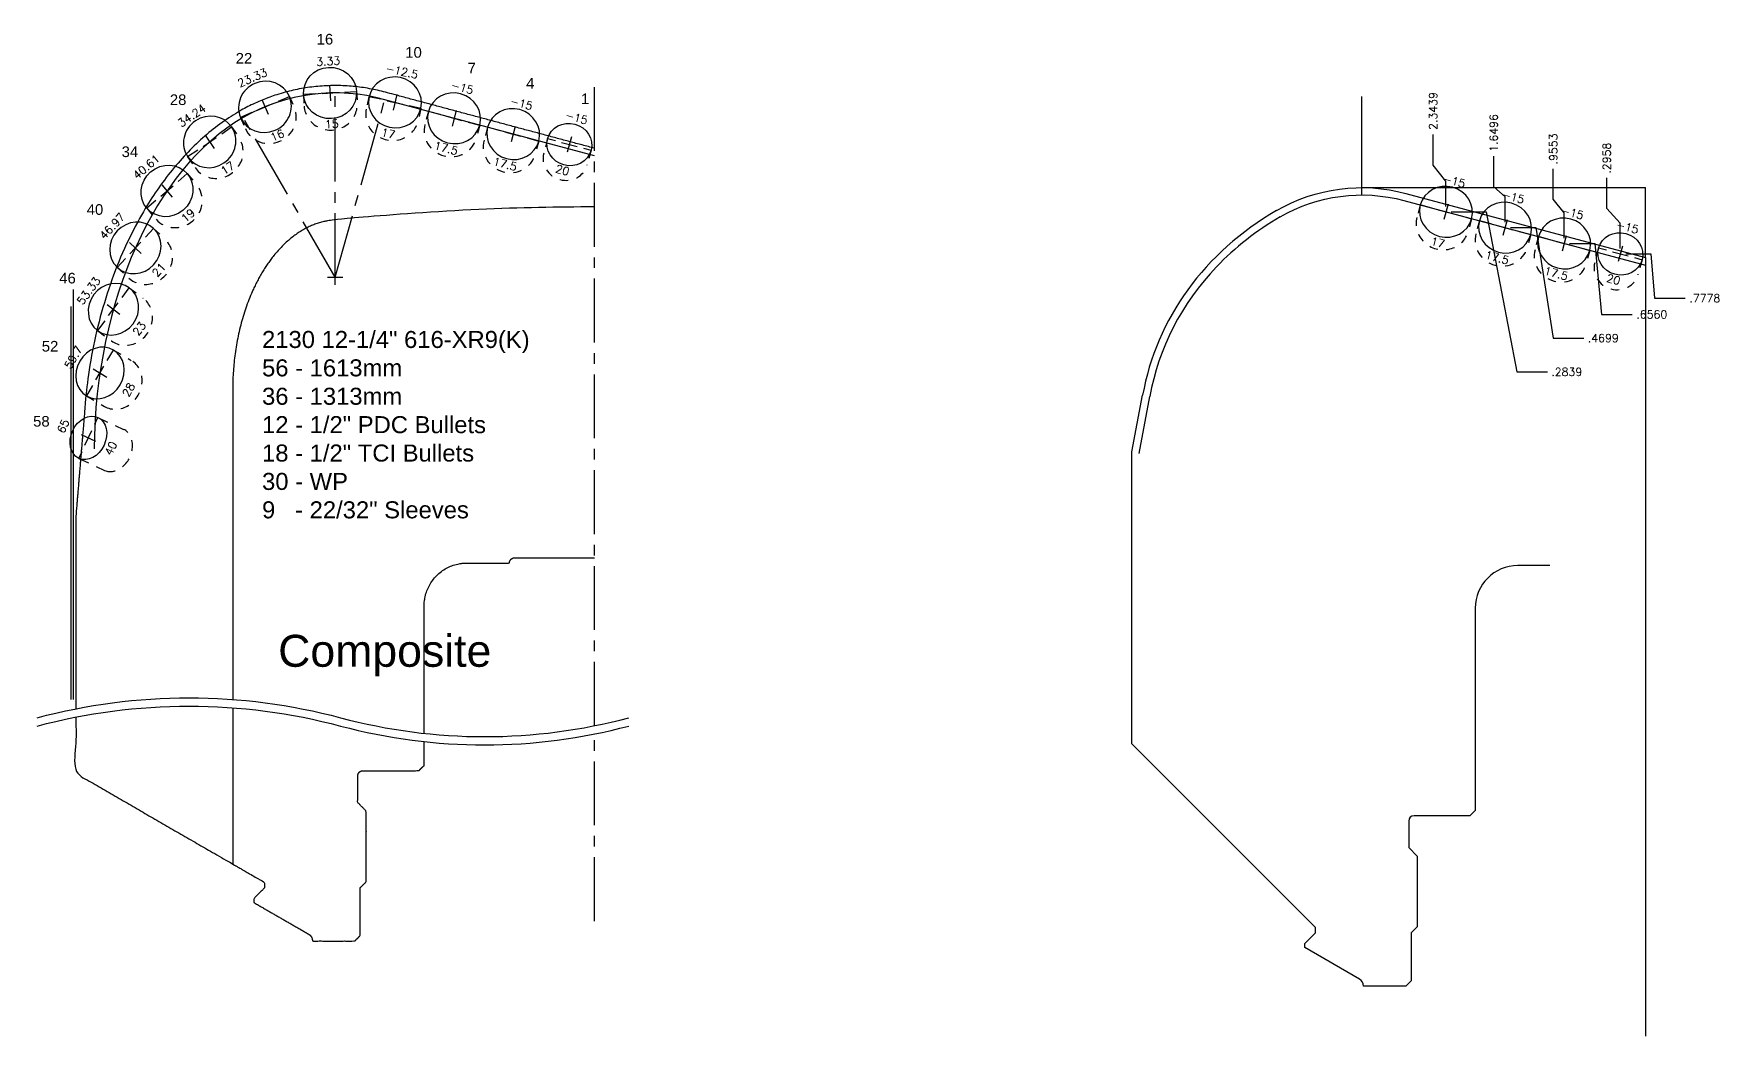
# Model space of a CAD drawing. Header units: inches. Extents: x -34 to 55.4, y 0 to 22.
# Drawn here: x 35.57 to 55.36, y 8.16 to 19.94 of the extents above; entities that cross this region are included whole.
import ezdxf
from ezdxf.enums import TextEntityAlignment as Align

# ---------------------------------------------------------------- set-up
doc = ezdxf.new("R2010")
doc.units = ezdxf.units.IN
doc.header["$MEASUREMENT"] = 0
doc.header["$PDMODE"] = 35
doc.linetypes.add('CENTER2', pattern=[1.125, 0.75, -0.125, 0.125, -0.125])
doc.linetypes.add('HIDDEN2', pattern=[0.1875, 0.125, -0.0625])
doc.layers.get('Defpoints').update_dxf_attribs({"color": 10})
for name, color, linetype in [('Blade1', 30, 'Continuous'), ('CLine', 5, 'CENTER2'), ('Dims', 4, 'Continuous'), ('TEXT', 3, 'Continuous')]:
    doc.layers.add(name, color=color, linetype=linetype)
doc.styles.add('RomanS', font='romans')
doc.styles.get("Standard").update_dxf_attribs({"font": 'arial.ttf'})
doc.dimstyles.new('Copy of Standard', dxfattribs={"dimtxt": 0.094, "dimasz": 0.18, "dimexe": 0.0625, "dimexo": 0.0625, "dimgap": 0.045, "dimtad": 0, "dimtih": 1, "dimtoh": 1, "dimdec": 4, "dimzin": 4, "dimdsep": 46, "dimtxsty": 'RomanS', "dimcen": 0.09, "dimadec": 3, "dimazin": 1, "dimtfac": 1, "dimtdec": 4, "dimtofl": 0, "dimtmove": 0, "dimatfit": 1, "dimfxl": 1, "dimtolj": 1, "dimtzin": 0, "dimarcsym": 0})

# ---------------------------------------------------------------- blocks, each defined once
blk = doc.blocks.new('CMark')
at = {"layer": 'CLine'}
for p, q in [((-0.094, 0), (0.094, 0)), ((0, 0.094), (0, -0.094))]:
    blk.add_line(p, q, dxfattribs=at)
blk = doc.blocks.new('1313@20')
for p, q in [((-0.17, 0), (-0.265, 0)), ((0.171, 0), (0.264, 0))]:
    blk.add_line(p, q)
at = {"color": 8, "linetype": 'HIDDEN2', "ltscale": 0.5}
blk.add_line((-0.265, 0), (-0.265, -0.178), dxfattribs=at)
at = {"color": 8, "linetype": 'HIDDEN2', "ltscale": 0.5, "flags": 128}
blk.add_lwpolyline([(0.264, 0), (0.264, -0.178)], dxfattribs=at)
blk.add_ellipse((0, 0), major_axis=(0.264, 0), ratio=0.939693)
at = {"color": 8, "linetype": 'HIDDEN2', "ltscale": 0.5}
blk.add_ellipse((0, -0.178), major_axis=(0.264, 0), ratio=0.939693, start_param=3.141593, end_param=6.283185, dxfattribs=at)
blk.add_blockref('CMark', (0, 0))
at = {"style": 'RomanS'}
blk.add_text('20', height=0.094, dxfattribs=at).set_placement((0, -0.311), align=Align.MIDDLE_CENTER)
blk.add_attdef('ANG', text='', height=0.094, dxfattribs=at).set_placement((0, 0.251), align=Align.BOTTOM_CENTER)
blk = doc.blocks.new('1613@15')
for p, q in [((-0.17, 0), (-0.312, 0)), ((0.171, 0), (0.312, 0))]:
    blk.add_line(p, q)
at = {"color": 8, "linetype": 'HIDDEN2', "ltscale": 0.5}
blk.add_line((-0.312, 0), (-0.312, -0.135), dxfattribs=at)
at = {"color": 8, "linetype": 'HIDDEN2', "ltscale": 0.5, "flags": 128}
blk.add_lwpolyline([(0.312, 0), (0.312, -0.135)], dxfattribs=at)
blk.add_ellipse((0, 0), major_axis=(-0.312, 0), ratio=0.965926, start_param=-3.141592653589793, end_param=3.141592653589793)
at = {"color": 8, "linetype": 'HIDDEN2', "ltscale": 0.5}
blk.add_ellipse((0, -0.135), major_axis=(-0.312, 0), ratio=0.965926, start_param=0, end_param=3.141593, dxfattribs=at)
blk.add_blockref('CMark', (0, 0))
at = {"style": 'RomanS'}
blk.add_text('15', height=0.094, dxfattribs=at).set_placement((0, -0.364), align=Align.MIDDLE_CENTER)
blk.add_attdef('ANG', text='', height=0.094, dxfattribs=at).set_placement((0, 0.298), align=Align.BOTTOM_CENTER)
blk = doc.blocks.new('1313@40')
for p, q in [((-0.265, 0), (-0.177, 0)), ((0.177, 0), (0.264, 0))]:
    blk.add_line(p, q)
at = {"color": 8, "linetype": 'HIDDEN2'}
for p, q in [((-0.265, 0), (-0.265, -0.334)), ((0.264, 0), (0.264, -0.334))]:
    blk.add_line(p, q, dxfattribs=at)
blk.add_ellipse((0, 0), major_axis=(0.265, 0), ratio=0.765974)
blk.add_ellipse((0, -0.334), major_axis=(-0.265, 0), ratio=0.765974, start_param=0, end_param=3.141593, dxfattribs=at)
blk.add_blockref('CMark', (0, 0))
at = {"style": 'RomanS'}
blk.add_text('40', height=0.094, dxfattribs=at).set_placement((0, -0.292), align=Align.MIDDLE_CENTER)
blk.add_attdef('ANG', text='', height=0.094, dxfattribs=at).set_placement((0, 0.251), align=Align.BOTTOM_CENTER)
blk = doc.blocks.new('1613@28')
for p, q in [((-0.17, 0), (-0.313, 0)), ((0.171, 0), (0.312, 0))]:
    blk.add_line(p, q)
at = {"color": 8, "linetype": 'HIDDEN2', "ltscale": 0.5}
blk.add_line((-0.313, 0), (-0.313, -0.244), dxfattribs=at)
at = {"color": 8, "linetype": 'HIDDEN2', "ltscale": 0.5, "flags": 128}
blk.add_lwpolyline([(0.312, 0), (0.312, -0.244)], dxfattribs=at)
blk.add_ellipse((0, 0), major_axis=(-0.312, 0), ratio=0.882944, start_param=3.141593, end_param=9.424778)
at = {"color": 8, "linetype": 'HIDDEN2', "ltscale": 0.5}
blk.add_ellipse((0, -0.244), major_axis=(-0.312, 0), ratio=0.882944, start_param=0, end_param=3.141593, dxfattribs=at)
blk.add_blockref('CMark', (0, 0))
at = {"style": 'RomanS'}
blk.add_text('28', height=0.094, dxfattribs=at).set_placement((0, -0.389), align=Align.MIDDLE_CENTER)
blk.add_attdef('ANG', text='', height=0.094, dxfattribs=at).set_placement((0, 0.287), align=Align.BOTTOM_CENTER)
blk = doc.blocks.new('1613@23')
for p, q in [((-0.17, 0), (-0.313, 0)), ((0.171, 0), (0.312, 0))]:
    blk.add_line(p, q)
at = {"color": 8, "linetype": 'HIDDEN2', "ltscale": 0.5}
blk.add_line((-0.313, 0), (-0.313, -0.203), dxfattribs=at)
at = {"color": 8, "linetype": 'HIDDEN2', "ltscale": 0.5, "flags": 128}
blk.add_lwpolyline([(0.312, 0), (0.312, -0.203)], dxfattribs=at)
blk.add_ellipse((0, 0), major_axis=(-0.312, 0), ratio=0.920512, start_param=3.141593, end_param=9.424778)
at = {"color": 8, "linetype": 'HIDDEN2', "ltscale": 0.5}
blk.add_ellipse((0, -0.203), major_axis=(-0.312, 0), ratio=0.920512, start_param=0, end_param=3.141593, dxfattribs=at)
blk.add_blockref('CMark', (0, 0))
at = {"style": 'RomanS'}
blk.add_text('23', height=0.094, dxfattribs=at).set_placement((-0.001, -0.379), align=Align.MIDDLE_CENTER)
blk.add_attdef('ANG', text='', height=0.094, dxfattribs=at).set_placement((0, 0.287), align=Align.BOTTOM_CENTER)
blk = doc.blocks.new('1613@21')
for p, q in [((-0.17, 0), (-0.313, 0)), ((0.171, 0), (0.312, 0))]:
    blk.add_line(p, q)
at = {"color": 8, "linetype": 'HIDDEN2', "ltscale": 0.5}
blk.add_line((-0.313, 0), (-0.313, -0.186), dxfattribs=at)
at = {"color": 8, "linetype": 'HIDDEN2', "ltscale": 0.5, "flags": 128}
blk.add_lwpolyline([(0.312, 0), (0.312, -0.186)], dxfattribs=at)
blk.add_ellipse((0, 0), major_axis=(-0.312, 0), ratio=0.933568, start_param=3.141593, end_param=9.424778)
at = {"color": 8, "linetype": 'HIDDEN2', "ltscale": 0.5}
blk.add_ellipse((0, -0.186), major_axis=(-0.312, 0), ratio=0.933568, start_param=0, end_param=3.141593, dxfattribs=at)
blk.add_blockref('CMark', (0, 0))
at = {"style": 'RomanS'}
blk.add_text('21', height=0.094, dxfattribs=at).set_placement((0, -0.377), align=Align.MIDDLE_CENTER)
blk.add_attdef('ANG', text='', height=0.094, dxfattribs=at).set_placement((0, 0.298), align=Align.BOTTOM_CENTER)
blk = doc.blocks.new('1613@19')
for p, q in [((-0.17, 0), (-0.313, 0)), ((0.171, 0), (0.312, 0))]:
    blk.add_line(p, q)
at = {"color": 8, "linetype": 'HIDDEN2', "ltscale": 0.5}
blk.add_line((-0.313, 0), (-0.313, -0.169), dxfattribs=at)
at = {"color": 8, "linetype": 'HIDDEN2', "ltscale": 0.5, "flags": 128}
blk.add_lwpolyline([(0.312, 0), (0.312, -0.169)], dxfattribs=at)
at = {"extrusion": (0, 0, -1)}
blk.add_ellipse((0, 0), major_axis=(-0.312, 0), ratio=0.945519, start_param=3.141593, end_param=9.424778, dxfattribs=at)
at = {"color": 8, "linetype": 'HIDDEN2', "ltscale": 0.5}
blk.add_ellipse((0, -0.169), major_axis=(0.312, 0), ratio=0.945519, start_param=3.141593, end_param=6.283185, dxfattribs=at)
blk.add_blockref('CMark', (0, 0))
at = {"style": 'RomanS'}
blk.add_text('19', height=0.094, dxfattribs=at).set_placement((0, -0.379), align=Align.MIDDLE_CENTER)
blk.add_attdef('ANG', text='', height=0.094, dxfattribs=at).set_placement((0, 0.298), align=Align.BOTTOM_CENTER)
blk = doc.blocks.new('1613@17')
for p, q in [((-0.17, 0), (-0.313, 0)), ((0.171, 0), (0.312, 0))]:
    blk.add_line(p, q)
at = {"color": 8, "linetype": 'HIDDEN2', "ltscale": 0.5}
blk.add_line((-0.313, 0), (-0.313, -0.152), dxfattribs=at)
at = {"color": 8, "linetype": 'HIDDEN2', "ltscale": 0.5, "flags": 128}
blk.add_lwpolyline([(0.312, 0), (0.312, -0.152)], dxfattribs=at)
blk.add_ellipse((0, 0), major_axis=(-0.312, 0), ratio=0.95632, start_param=3.141593, end_param=9.424778)
at = {"color": 8, "linetype": 'HIDDEN2', "ltscale": 0.5}
blk.add_ellipse((0, -0.152), major_axis=(-0.312, 0), ratio=0.95632, start_param=0, end_param=3.141593, dxfattribs=at)
blk.add_blockref('CMark', (0, 0))
at = {"style": 'RomanS'}
blk.add_text('17', height=0.094, dxfattribs=at).set_placement((0.001, -0.373), align=Align.MIDDLE_CENTER)
blk.add_attdef('ANG', text='', height=0.094, dxfattribs=at).set_placement((0, 0.298), align=Align.BOTTOM_CENTER)
blk = doc.blocks.new('1613@16')
for p, q in [((-0.17, 0), (-0.312, 0)), ((0.171, 0), (0.312, 0))]:
    blk.add_line(p, q)
at = {"color": 8, "linetype": 'HIDDEN2', "ltscale": 0.5}
blk.add_line((-0.312, 0), (-0.312, -0.143), dxfattribs=at)
at = {"color": 8, "linetype": 'HIDDEN2', "ltscale": 0.5, "flags": 128}
blk.add_lwpolyline([(0.312, 0), (0.312, -0.143)], dxfattribs=at)
at = {"extrusion": (0, 0, -1)}
blk.add_ellipse((0, 0), major_axis=(-0.312, 0), ratio=0.961248, start_param=-3.141592653589793, end_param=3.141592653589793, dxfattribs=at)
at = {"color": 8, "linetype": 'HIDDEN2', "ltscale": 0.5}
blk.add_ellipse((0, -0.143), major_axis=(0.312, 0), ratio=0.953717, start_param=3.141593, end_param=6.283185, dxfattribs=at)
blk.add_blockref('CMark', (0, 0))
at = {"style": 'RomanS'}
blk.add_text('16', height=0.094, dxfattribs=at).set_placement((0, -0.364), align=Align.MIDDLE_CENTER)
blk.add_attdef('ANG', text='', height=0.094, dxfattribs=at).set_placement((0, 0.298), align=Align.BOTTOM_CENTER)
blk = doc.blocks.new('1613@17.5')
for p, q in [((-0.17, 0), (-0.312, 0)), ((0.171, 0), (0.312, 0))]:
    blk.add_line(p, q)
at = {"color": 8, "linetype": 'HIDDEN2', "ltscale": 0.5}
blk.add_line((-0.312, 0), (-0.312, -0.159), dxfattribs=at)
at = {"color": 8, "linetype": 'HIDDEN2', "ltscale": 0.5, "flags": 128}
blk.add_lwpolyline([(0.312, 0), (0.312, -0.159)], dxfattribs=at)
at = {"extrusion": (0, 0, -1)}
blk.add_ellipse((0, 0), major_axis=(-0.312, 0), ratio=0.953717, start_param=-3.141592653589793, end_param=3.141592653589793, dxfattribs=at)
at = {"color": 8, "linetype": 'HIDDEN2', "ltscale": 0.5}
blk.add_ellipse((0, -0.159), major_axis=(0.312, 0), ratio=0.953717, start_param=3.141593, end_param=6.283185, dxfattribs=at)
blk.add_blockref('CMark', (0, 0))
at = {"style": 'RomanS'}
blk.add_text('17.5', height=0.094, dxfattribs=at).set_placement((0, -0.364), align=Align.MIDDLE_CENTER)
blk.add_attdef('ANG', text='', height=0.094, dxfattribs=at).set_placement((0, 0.298), align=Align.BOTTOM_CENTER)
blk = doc.blocks.new('*D321')
at = {"layer": 'Defpoints', "color": 0, "transparency": 16777216}
for p in [(54.041, 18.243), (54.497, 18.128), (54.201, 17.351)]:
    blk.add_point(p, dxfattribs=at)
at = {"layer": 'Dims', "color": 0, "lineweight": -2, "transparency": 16777216}
for p, q in [((54.041, 17.883), (54.041, 18.243)), ((54.201, 17.711), (54.041, 17.883)), ((54.201, 17.413), (54.201, 17.711))]:
    blk.add_line(p, q, dxfattribs=at)
at = {"layer": 'Dims', "color": 0, "transparency": 16777216, "insert": (54.041, 18.474), "char_height": 0.094, "attachment_point": 5, "rotation": 90, "style": 'RomanS'}
blk.add_mtext('\\A1;.2958', dxfattribs=at)
blk = doc.blocks.new('*D322')
at = {"layer": 'Defpoints', "color": 0, "transparency": 16777216}
for p in [(53.414, 18.351), (54.497, 18.128), (53.542, 17.472)]:
    blk.add_point(p, dxfattribs=at)
at = {"layer": 'Dims', "color": 0, "lineweight": -2, "transparency": 16777216}
for p, q in [((53.414, 17.991), (53.414, 18.351)), ((53.542, 17.832), (53.414, 17.991)), ((53.542, 17.535), (53.542, 17.832))]:
    blk.add_line(p, q, dxfattribs=at)
at = {"layer": 'Dims', "color": 0, "transparency": 16777216, "insert": (53.414, 18.582), "char_height": 0.094, "attachment_point": 5, "rotation": 90, "style": 'RomanS'}
blk.add_mtext('\\A1;.9553', dxfattribs=at)
blk = doc.blocks.new('*D323')
at = {"layer": 'Defpoints', "color": 0, "transparency": 16777216}
for p in [(52.714, 18.499), (54.497, 18.128), (52.847, 17.659)]:
    blk.add_point(p, dxfattribs=at)
at = {"layer": 'Dims', "color": 0, "lineweight": -2, "transparency": 16777216}
for p, q in [((52.714, 18.139), (52.714, 18.499)), ((52.847, 18.019), (52.714, 18.139)), ((52.847, 17.721), (52.847, 18.019))]:
    blk.add_line(p, q, dxfattribs=at)
at = {"layer": 'Dims', "color": 0, "transparency": 16777216, "insert": (52.714, 18.77), "char_height": 0.094, "attachment_point": 5, "rotation": 90, "style": 'RomanS'}
blk.add_mtext('\\A1;1.6496', dxfattribs=at)
blk = doc.blocks.new('*D324')
at = {"layer": 'Defpoints', "color": 0, "transparency": 16777216}
for p in [(52.002, 18.753), (54.497, 18.128), (52.153, 17.845)]:
    blk.add_point(p, dxfattribs=at)
at = {"layer": 'Dims', "color": 0, "lineweight": -2, "transparency": 16777216}
for p, q in [((52.002, 18.393), (52.002, 18.753)), ((52.153, 18.205), (52.002, 18.393)), ((52.153, 17.907), (52.153, 18.205))]:
    blk.add_line(p, q, dxfattribs=at)
at = {"layer": 'Dims', "color": 0, "transparency": 16777216, "insert": (52.002, 19.028), "char_height": 0.094, "attachment_point": 5, "rotation": 90, "style": 'RomanS'}
blk.add_mtext('\\A1;2.3439', dxfattribs=at)
blk = doc.blocks.new('*D325')
at = {"layer": 'Defpoints', "color": 0, "transparency": 16777216}
for p in [(54.497, 18.128), (54.201, 17.351), (54.964, 16.831)]:
    blk.add_point(p, dxfattribs=at)
at = {"layer": 'Dims', "color": 0, "lineweight": -2, "transparency": 16777216}
for p, q in [((54.264, 17.351), (54.561, 17.351)), ((54.561, 17.351), (54.604, 16.831)), ((54.604, 16.831), (54.964, 16.831))]:
    blk.add_line(p, q, dxfattribs=at)
at = {"layer": 'Dims', "color": 0, "transparency": 16777216, "insert": (55.194, 16.831), "char_height": 0.094, "attachment_point": 5, "style": 'RomanS'}
blk.add_mtext('\\A1;.7778', dxfattribs=at)
blk = doc.blocks.new('*D326')
at = {"layer": 'Defpoints', "color": 0, "transparency": 16777216}
for p in [(54.497, 18.128), (53.542, 17.472), (54.341, 16.639)]:
    blk.add_point(p, dxfattribs=at)
at = {"layer": 'Dims', "color": 0, "lineweight": -2, "transparency": 16777216}
for p, q in [((53.604, 17.472), (53.902, 17.472)), ((53.902, 17.472), (53.981, 16.639)), ((53.981, 16.639), (54.341, 16.639))]:
    blk.add_line(p, q, dxfattribs=at)
at = {"layer": 'Dims', "color": 0, "transparency": 16777216, "insert": (54.571, 16.639), "char_height": 0.094, "attachment_point": 5, "style": 'RomanS'}
blk.add_mtext('\\A1;.6560', dxfattribs=at)
blk = doc.blocks.new('*D327')
at = {"layer": 'Defpoints', "color": 0, "transparency": 16777216}
for p in [(54.497, 18.128), (52.847, 17.659), (53.773, 16.362)]:
    blk.add_point(p, dxfattribs=at)
at = {"layer": 'Dims', "color": 0, "lineweight": -2, "transparency": 16777216}
for p, q in [((52.91, 17.659), (53.207, 17.659)), ((53.207, 17.659), (53.413, 16.362)), ((53.413, 16.362), (53.773, 16.362))]:
    blk.add_line(p, q, dxfattribs=at)
at = {"layer": 'Dims', "color": 0, "transparency": 16777216, "insert": (54.001, 16.362), "char_height": 0.094, "attachment_point": 5, "style": 'RomanS'}
blk.add_mtext('\\A1;.4699', dxfattribs=at)
blk = doc.blocks.new('*D328')
at = {"layer": 'Defpoints', "color": 0, "transparency": 16777216}
for p in [(54.497, 18.128), (52.153, 17.845), (53.344, 15.964)]:
    blk.add_point(p, dxfattribs=at)
at = {"layer": 'Dims', "color": 0, "lineweight": -2, "transparency": 16777216}
for p, q in [((52.216, 17.845), (52.624, 17.845)), ((52.624, 17.845), (52.984, 15.964)), ((52.984, 15.964), (53.344, 15.964))]:
    blk.add_line(p, q, dxfattribs=at)
at = {"layer": 'Dims', "color": 0, "transparency": 16777216, "insert": (53.572, 15.964), "char_height": 0.094, "attachment_point": 5, "style": 'RomanS'}
blk.add_mtext('\\A1;.2839', dxfattribs=at)

msp = doc.modelspace()

# ---------------------------------------------------------------- linework, layer by layer
at = {"color": 1}
for p, q in [((42.15334, 18.50056), (39.69042, 19.16049)), ((36.02834, 16.93138), (36.02834, 12.11695)), ((36.00334, 16.73147), (36.00334, 12.11695))]:
    msp.add_line(p, q, dxfattribs=at)
at = {"color": 7, "linetype": 'Continuous'}
for p, q in [((54.49697, 17.30595), (54.49697, 8.16327)), ((48.46572, 15.02427), (48.59072, 15.69094)), ((48.55064, 15.00835), (48.67564, 15.67502)), ((48.46572, 11.59719), (48.46572, 15.02427)), ((53.37197, 13.69094), (52.99697, 13.69094)), ((52.49697, 13.19094), (52.49697, 10.81594)), ((50.61281, 9.45009), (48.46572, 11.59719)), ((51.71572, 10.69094), (51.71572, 10.37844)), ((52.43447, 10.75344), (51.77822, 10.75344)), ((52.49697, 10.81594), (52.43447, 10.75344)), ((51.71572, 10.37844), (51.81462, 10.27954)), ((51.81462, 10.27954), (51.81462, 9.44859)), ((50.49697, 9.25344), (50.61281, 9.36929)), ((50.62197, 9.39139), (50.62197, 9.428)), ((51.81462, 9.44859), (51.74447, 9.37844)), ((51.74447, 9.37844), (51.74447, 8.81594)), ((50.49697, 9.2045), (50.49697, 9.25344)), ((51.13759, 8.83463), (50.49697, 9.2045)), ((51.68197, 8.75344), (51.18447, 8.75344)), ((51.74447, 8.81594), (51.68197, 8.75344))]:
    msp.add_line(p, q, dxfattribs=at)
for points in [[(50.16409, 17.86049, -0.19891237), (51.68173, 18.06029), (54.49697, 17.30595)], [(50.20729, 17.78567, -0.19891237), (51.65936, 17.97684), (54.49697, 17.2165)]]:
    msp.add_lwpolyline(points, format="xyb", dxfattribs=at)
for points in [[(35.60837, 11.90401, -0.1312544), (39.16954, 11.90401, 0.1312544), (42.55649, 11.90401)], [(35.60837, 11.80651, -0.1312544), (39.16954, 11.80651, 0.1312544), (42.55649, 11.80651)]]:
    msp.add_lwpolyline(points, format="xyb")
at = {"color": 1}
msp.add_arc((39.10805, 17.07666), 2.16369, 74.385854, 120.000661, dxfattribs=at)
at = {"color": 7, "linetype": 'Continuous'}
for centre, radius, start, end in [((52.99697, 13.19094), 0.5, 90, 180), ((51.77822, 10.69094), 0.0625, 90, 180), ((50.59072, 9.428), 0.03125, 0, 45), ((50.59072, 9.39139), 0.03125, 315, 0), ((51.09072, 8.75344), 0.09375, 0, 60)]:
    msp.add_arc(centre, radius, start, end, dxfattribs=at)
at = {"color": 1}
msp.add_ellipse((38.93734, 15.00056), major_axis=(0, 4.20382), ratio=0.63323358, start_param=0.34934467, end_param=1.55616141, dxfattribs=at)
at = {"color": 7, "linetype": 'Continuous'}
msp.add_ellipse((52.04681, 15.19094), major_axis=(-3.5, 0), ratio=0.90478468, start_param=5.28035874, end_param=6.12463105, dxfattribs=at)
msp.add_open_spline([(50.20729, 17.78567), (49.92802, 17.62444), (49.67518, 17.42636), (49.04871, 16.76934), (48.77467, 16.23536), (48.6758, 15.67591)], degree=3, knots=[5.280358736, 5.280358736, 5.280358736, 5.280358736, 5.571355556, 5.571355556, 6.124631052, 6.124631052, 6.124631052, 6.124631052], dxfattribs=at)
msp.add_rational_spline([(36.05959, 11.91094), (36.05959, 11.58074), (36.05959, 11.25055), (36.98146, 10.7183), (37.90334, 10.18606), (38.08302, 10.08231), (38.26271, 9.97857), (38.27834, 9.96955), (38.27834, 9.95151), (38.27834, 9.93575), (38.27834, 9.91999), (38.27834, 9.90705), (38.26918, 9.8979), (38.21126, 9.83997), (38.15334, 9.78205), (38.15334, 9.75758), (38.15334, 9.7331), (38.47365, 9.54817), (38.79396, 9.36324), (38.84084, 9.33618), (38.84084, 9.28205), (39.08959, 9.28205), (39.33834, 9.28205), (39.36959, 9.3133), (39.40084, 9.34455), (39.40084, 9.6258), (39.40084, 9.90705), (39.43591, 9.94212), (39.47099, 9.9772), (39.47099, 10.39267), (39.47099, 10.80815), (39.42154, 10.8576), (39.37209, 10.90705), (39.37209, 11.0633), (39.37209, 11.21955), (39.37209, 11.28205), (39.43459, 11.28205), (39.76271, 11.28205), (40.09084, 11.28205), (40.12209, 11.3133), (40.15334, 11.34455), (40.15334, 11.48363), (40.15334, 11.62272)], [1, 1, 1, 1, 1, 1, 1, 0.866025403784, 1, 1, 1, 0.923879532511, 1, 1, 1, 1, 1, 1, 1, 0.866025403784, 1, 1, 1, 1, 1, 1, 1, 1, 1, 1, 1, 1, 1, 1, 1, 0.707106781187, 1, 1, 1, 1, 1, 1, 1], degree=2, knots=[4.59383811, 4.59383811, 4.59383811, 4.8139707, 4.8139707, 5.8139707, 5.8139707, 6.8139707, 6.8139707, 7.86116825, 7.86116825, 8.86116825, 8.86116825, 9.64656642, 9.64656642, 10.64656642, 10.64656642, 11.64656642, 11.64656642, 12.64656642, 12.64656642, 13.69376397, 13.69376397, 14.69376397, 14.69376397, 15.69376397, 15.69376397, 16.69376397, 16.69376397, 17.69376397, 17.69376397, 18.69376397, 18.69376397, 19.69376397, 19.69376397, 20.69376397, 20.69376397, 22.26456029, 22.26456029, 23.26456029, 23.26456029, 24.26456029, 24.26456029, 24.41291801, 24.41291801, 24.41291801], dxfattribs=at)
msp.add_open_spline([(37.90334, 12.02102), (37.90334, 11.10354), (37.90334, 10.18606)], degree=2, dxfattribs=at)
at = {"layer": 'CLine'}
for p, q in [((39.10805, 17.07666), (39.10805, 19.24034)), ((42.15334, 11.80984), (42.15334, 19.32666)), ((39.10805, 17.07666), (39.69042, 19.16049)), ((39.10805, 17.07666), (38.02618, 18.95045)), ((39.01805, 17.07666), (39.19805, 17.07666)), ((39.10805, 16.98666), (39.10805, 17.16666)), ((42.15334, 9.5153), (42.15334, 11.71234))]:
    msp.add_line(p, q, dxfattribs=at)
at = {"layer": 'Dims'}
for p, q in [((51.16409, 18.04204), (51.16409, 19.19677)), ((51.16409, 18.12844), (54.49697, 18.12844)), ((54.49697, 17.30595), (54.49697, 18.12844))]:
    msp.add_line(p, q, dxfattribs=at)

# ---------------------------------------------------------------- block references
at = {"layer": 'Blade1'}
for name, p, rotation, values in [('1613@15', (39.04655, 19.23947), 3.33, {'ANG': '3.33'}), ('1613@16', (38.28246, 19.07664), 23.33, {'ANG': '23.33'}), ('1613@17', (39.80948, 19.12859), 347.5, {'ANG': '-12.5'}), ('1613@17.5', (40.50374, 18.94256), 345, {'ANG': '-15'}), ('1613@17', (37.63315, 18.66529), 34.24, {'ANG': '34.24'}), ('1613@17.5', (41.198, 18.75654), 345, {'ANG': '-15'}), ('1313@20', (41.85759, 18.63467), 345, {'ANG': '-15'}), ('1613@19', (37.1316, 18.08931), 40.61, {'ANG': '40.61'}), ('1613@17', (52.15311, 17.84454), 345, {'ANG': '-15'}), ('1613@17.5', (52.84737, 17.65851), 345, {'ANG': '-15'}), ('1613@21', (36.76072, 17.42069), 46.97, {'ANG': '46.97'}), ('1613@17.5', (53.54163, 17.47249), 345, {'ANG': '-15'}), ('1313@20', (54.20122, 17.35062), 345, {'ANG': '-15'}), ('1613@23', (36.50271, 16.70055), 53.33, {'ANG': '53.33'}), ('1613@28', (36.34441, 15.95198), 59.7, {'ANG': '59.7'}), ('1313@40', (36.20836, 15.18966), 65, {'ANG': '65'})]:
    msp.add_blockref(name, p, dxfattribs=dict(at, rotation=rotation)).add_auto_attribs(values)

# ---------------------------------------------------------------- texts
for s, p in [('16', (38.88979, 19.80873)), ('22', (37.93868, 19.58432)), ('10', (39.93034, 19.65408)), ('7', (40.66257, 19.47039)), ('4', (41.34985, 19.29067)), ('28', (37.16543, 19.09807)), ('1', (41.9945, 19.10872)), ('34', (36.59874, 18.48693)), ('40', (36.18868, 17.80903)), ('46', (35.86667, 17.00328)), ('52', (35.66129, 16.20346)), ('58', (35.55937, 15.32164))]:
    msp.add_text(s, height=0.125, dxfattribs=at).set_placement(p)
at = {"layer": 'TEXT', "insert": (38.24822, 16.44539), "char_height": 0.2, "attachment_point": 1}
msp.add_mtext_dynamic_manual_height_columns('2130 12-1/4" 616-XR9(K)\\P56 - 1613mm\\P36 - 1313mm\\P12 - 1/2" PDC Bullets\\P18 - 1/2" TCI Bullets\\P30 - WP\\P9   - 22/32" Sleeves', width=3.7717987, gutter_width=1, heights=[0], dxfattribs=at)

# ---------------------------------------------------------------- dimensions: what is measured, and where the dimension line sits
at = {"layer": 'Dims'}
for feature_location, offset, dtype, origin, picture, middle in [((52.15311, 17.84454), (-0.15114, 0.90813), 1, (54.49697, 18.12844), '*D324', (52.00198, 19.02819)), ((52.84737, 17.65851), (-0.13356, 0.84038), 1, (54.49697, 18.12844), '*D323', (52.71381, 18.76994)), ((53.54163, 17.47249), (-0.12738, 0.87844), 1, (54.49697, 18.12844), '*D322', (53.41425, 18.58169)), ((54.2012155337, 17.3506220227), (-0.1605643184, 0.892172219), 1, (54.4969655337, 18.1284416416), '*D321', (54.0406512153, 18.4735561465)), ((52.15311, 17.84454), (1.19052, -1.88026), 0, (54.49697, 18.12844), '*D328', (53.57215, 15.96428)), ((52.84737, 17.65851), (0.92533, -1.29696), 0, (54.49697, 18.12844), '*D327', (54.00122, 16.36156)), ((53.541629, 17.472486), (0.798951, -0.833467), 0, (54.496966, 18.128442), '*D326', (54.571342, 16.639019)), ((54.20122, 17.35062), (0.76232, -0.51988), 0, (54.49697, 18.12844), '*D325', (55.19429, 16.83074))]:
    dim = msp.add_ordinate_dim(feature_location=feature_location, offset=offset, dtype=dtype, origin=origin, dimstyle='Copy of Standard', dxfattribs=at)
    dim.commit()
    dim.dimension.update_dxf_attribs({"geometry": picture, "text_midpoint": middle})

# ---------------------------------------------------------------- next in the draw order: texts
at = {"layer": 'TEXT', "insert": (38.4376, 12.87709), "char_height": 0.375, "attachment_point": 1, "bg_fill": 3, "box_fill_scale": 1.5, "bg_fill_color": 256, "bg_fill_transparency": 0}
msp.add_mtext_dynamic_manual_height_columns('Composite', width=3.4893174, gutter_width=1, heights=[0], dxfattribs=at)

# ---------------------------------------------------------------- next in the draw order: linework, layer by layer
at = {"color": 7, "linetype": 'Continuous'}
for points, weights, knots in [([(42.15334, 18.59004), (40.92186, 18.92002), (39.69039, 19.24999), (38.79016, 19.4912), (37.98304, 19.02521), (36.46709, 18.14998), (36.18459, 15.75055), (36.12209, 15.00055), (36.05959, 14.25055), (36.05959, 13.1295), (36.05959, 12.00845)], [1, 1, 1, 0.923879532511, 1, 0.870644037793, 1, 1, 1, 1, 1], [0, 0, 0, 1, 1, 1.78539816, 1.78539816, 2.8139707, 2.8139707, 3.8139707, 3.8139707, 4.56133678, 4.56133678, 4.56133678]), ([(42.15334, 17.90254), (40.60978, 17.90254), (39.07412, 17.74653), (37.90334, 17.62758), (37.90334, 15.75055), (37.90334, 13.93453), (37.90334, 12.11852)], [1, 0.998718816066, 1, 0.729167696986, 1, 1, 1], [0, 0, 0, 0.10125049, 0.10125049, 1.60863326, 1.60863326, 2.26134781, 2.26134781, 2.26134781]), ([(40.15334, 11.72022), (40.15334, 12.46989), (40.15334, 13.21955), (40.15334, 13.71955), (40.65334, 13.71955), (40.90334, 13.71955), (41.15334, 13.71955), (41.15334, 13.74544), (41.17164, 13.76374), (41.18995, 13.78205), (41.21584, 13.78205), (41.68459, 13.78205), (42.15334, 13.78205)], [1, 1, 1, 0.707106781187, 1, 1, 1, 0.923879532511, 1, 0.923879532511, 1, 1, 1], [24.46492013, 24.46492013, 24.46492013, 25.26456029, 25.26456029, 26.83535662, 26.83535662, 27.83535662, 27.83535662, 28.62075478, 28.62075478, 29.40615295, 29.40615295, 30.40615295, 30.40615295, 30.40615295])]:
    msp.add_rational_spline(points, weights, degree=2, knots=knots, dxfattribs=at)

doc.saveas('drawing.dxf')
